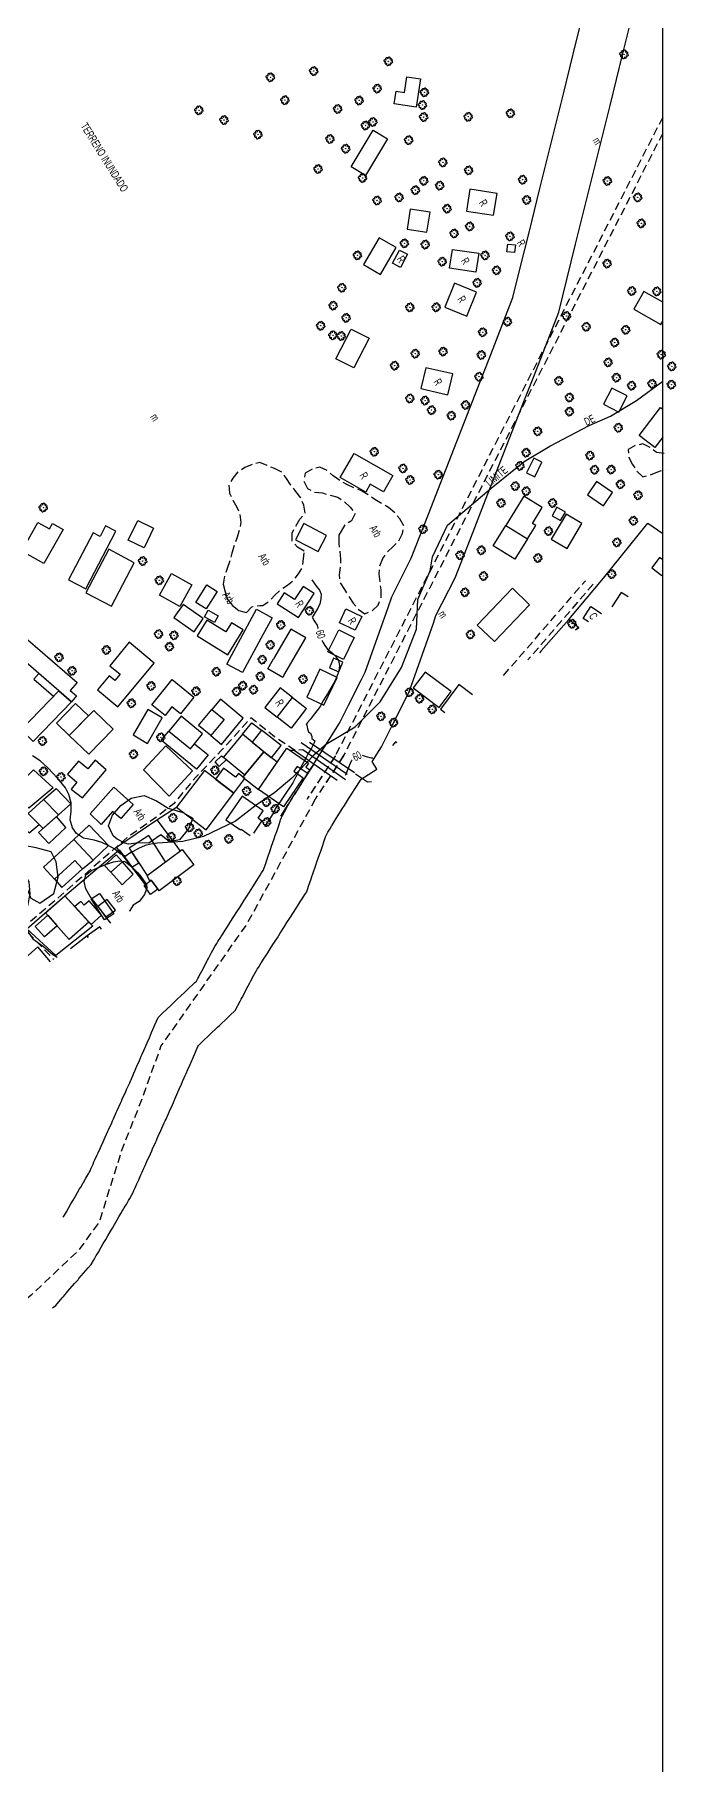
# Model space of a CAD drawing. Header units: millimetres. Extents: x 438774 to 440085, y 7202522 to 7203572.
# Drawn here: x 439924.6 to 440085.2, y 7202752.8 to 7203185.4 of the extents above; entities that cross this region are included whole.
import ezdxf

# ---------------------------------------------------------------- set-up
doc = ezdxf.new("R2010")
doc.units = ezdxf.units.MM
for name, pattern in [('00', [10, 0, -10]), ('04', [12, 5, -1, 1, -1, 1, -1, 1, -1]), ('06', [3, 2, -1]), ('12', [3, 2, -1]), ('15', [4, 3, -1])]:
    doc.linetypes.add(name, pattern=pattern)
for name, color, linetype in [('0211', 255, 'Continuous'), ('0221', 255, 'Continuous'), ('0407', 4, 'Continuous'), ('0421', 104, 'Continuous'), ('0505', 1, 'Continuous'), ('0506', 1, 'Continuous'), ('0611', 30, 'Continuous'), ('0629', 255, 'Continuous'), ('0707', 7, 'Continuous'), ('0801', 10, 'Continuous'), ('0803', 160, 'Continuous'), ('1002', 3, 'Continuous'), ('1005', 3, 'Continuous'), ('1006', 3, 'Continuous'), ('1007', 3, 'Continuous'), ('cauces', 160, 'Continuous'), ('curso de agua', 4, 'Continuous'), ('PUENTES', 1, 'Continuous')]:
    doc.layers.add(name, color=color, linetype=linetype)
doc.styles.add('02', font='swissc.ttf')
doc.styles.get("Standard").update_dxf_attribs({"font": 'Arial.ttf'})
doc.linetypes.add('14', pattern='A,10,0,["X",Standard,S=1,R=0,X=0,Y=-0.5],0.1', length=10.1)

# ---------------------------------------------------------------- blocks, each defined once
blk = doc.blocks.new('09')
for p, q in [((-0.04, 0.01), (0.04, 0.01)), ((-0.02, 0.03), (0.02, 0.03)), ((0, 0.05), (0, 0.05)), ((-0.04, -0.01), (0.04, -0.01)), ((-0.02, -0.03), (0.02, -0.03))]:
    blk.add_line(p, q)
for points in [[(-0.61, 0.39), (-0.76, 0.34), (-0.88, 0.27), (-0.97, 0.13), (-1, 0), (-0.96, -0.15), (-0.88, -0.26), (-0.83, -0.31), (-0.73, -0.36), (-0.58, -0.38)], [(-0.12, 0.67), (-0.2, 0.77), (-0.32, 0.84), (-0.46, 0.87), (-0.62, 0.83), (-0.74, 0.77), (-0.81, 0.63), (-0.83, 0.49), (-0.83, 0.42), (-0.79, 0.32), (-0.69, 0.22), (-0.62, 0.16)], [(-0.41, 0.6), (-0.39, 0.72), (-0.35, 0.82), (-0.3, 0.88), (-0.18, 0.96), (-0.03, 1), (0.1, 0.96), (0.24, 0.87), (0.31, 0.75), (0.36, 0.62), (0.37, 0.55)], [(0.11, 0.66), (0.19, 0.71), (0.31, 0.78), (0.42, 0.81), (0.49, 0.81), (0.63, 0.78), (0.76, 0.7), (0.82, 0.58), (0.84, 0.41), (0.81, 0.28), (0.75, 0.16), (0.69, 0.06)], [(0.67, -0.42), (0.8, -0.38), (0.91, -0.29), (0.99, -0.14), (1.01, -0.01), (0.95, 0.14), (0.86, 0.24), (0.8, 0.29), (0.7, 0.32), (0.56, 0.34)], [(-0.14, -0.69), (-0.19, -0.75), (-0.3, -0.83), (-0.4, -0.87), (-0.48, -0.87), (-0.61, -0.83), (-0.74, -0.75), (-0.8, -0.63), (-0.83, -0.47), (-0.79, -0.33), (-0.7, -0.18), (-0.64, -0.12)], [(-0.38, -0.63), (-0.34, -0.76), (-0.26, -0.88), (-0.13, -0.97), (0.01, -1.01), (0.15, -0.97), (0.27, -0.88), (0.32, -0.83), (0.36, -0.73), (0.38, -0.57)], [(0.15, -0.7), (0.32, -0.83), (0.46, -0.87), (0.62, -0.85), (0.74, -0.79), (0.83, -0.66), (0.86, -0.52), (0.86, -0.45), (0.83, -0.34), (0.74, -0.24), (0.67, -0.18)]]:
    blk.add_lwpolyline(points)
blk.add_lwpolyline([(0, -0.05), (-0.05, 0), (0, 0.05), (0.05, 0)], close=True)

msp = doc.modelspace()

# ---------------------------------------------------------------- linework, layer by layer
msp.add_lwpolyline([(440081.59, 7203556.96), (438782.49, 7203556.96), (438782.49, 7202523.15), (440081.59, 7202523.15)], close=True)
at = {"layer": '0211', "linetype": '06', "flags": 128}
for points in [[(440081.59, 7203164.73), (439999.71, 7203005.07), (439999.68, 7203005.03)], [(439999.68, 7203005.03), (439992.69, 7202994.36), (439992.6, 7202994.19)], [(439999.71, 7203005.07), (439992.69, 7202994.36)]]:
    msp.add_lwpolyline(points, dxfattribs=at)
at = {"layer": '0221', "linetype": '00', "flags": 128}
for points in [[(439999.68, 7203005.03), (439992.69, 7202994.36), (439992.6, 7202994.19)], [(439999.71, 7203005.07), (439992.69, 7202994.36)]]:
    msp.add_lwpolyline(points, dxfattribs=at)
at = {"layer": '0407', "linetype": '04', "flags": 128}
msp.add_lwpolyline([(439994.34, 7203003.08), (439986.08, 7202990.07)], dxfattribs=at)
at = {"layer": '0421'}
msp.add_lwpolyline([(439997.68, 7203008.21), (440004.7, 7203012.4), (440010.92, 7203018.62), (440016.25, 7203027.2), (440020, 7203036.75), (440020.4, 7203044.2), (440023.49, 7203051.38), (440024.05, 7203054.84), (440027.75, 7203062.82), (440038.72, 7203072.02), (440046.97, 7203078.73), (440053.35, 7203082.52), (440063.16, 7203087.67), (440068.49, 7203090.03), (440075.07, 7203093.94), (440081.59, 7203098.74)], dxfattribs=at)
at = {"layer": '0421', "linetype": 'Continuous', "flags": 128}
msp.add_lwpolyline([(439997.68, 7203008.21), (439994.4, 7203005.28), (439988.91, 7202999.59), (439984.65, 7202995.99), (439979.99, 7202992.81), (439974.8, 7202988.77), (439966.81, 7202984.98), (439961.61, 7202983.72), (439955.33, 7202983.32), (439953.63, 7202983.07), (439952.23, 7202982.69), (439950.56, 7202982), (439949.18, 7202981.26), (439948.32, 7202980.71), (439947.33, 7202980.09), (439945.96, 7202980.66), (439944.67, 7202981.84), (439943.11, 7202982.62), (439941.41, 7202983.51), (439939.48, 7202984.04), (439936.83, 7202984.59), (439935.08, 7202985.71), (439934.07, 7202987.16), (439933.48, 7202989.1), (439933.75, 7202991.27), (439933.75, 7202993.35), (439933.16, 7202995.49), (439932.27, 7202997.12), (439930.83, 7202998.96), (439929.33, 7203000.6), (439927.77, 7203002.2), (439925.94, 7203003.85), (439924.09, 7203005.16)], dxfattribs=at)
at = {"layer": '0505', "linetype": 'Continuous', "flags": 128}
for points, elevation in [([(439993.86, 7203049.15), (439995.08, 7203047.48), (439995.82, 7203046.54), (439996.22, 7203045.53), (439996.13, 7203044.35), (439995.86, 7203043.16), (439995.35, 7203042.02), (439994.72, 7203040.96), (439994.18, 7203040.15), (439993.99, 7203039.78), (439994.34, 7203039.07), (439994.63, 7203038.59), (439995.21, 7203037.8), (439995.41, 7203037.04)], 60), ([(439996.38, 7203034.03), (439996.6, 7203033.56), (439997.11, 7203032.7), (439997.81, 7203031.83), (439998.85, 7203030.93), (439999.76, 7203030), (440000.54, 7203028.98), (440000.83, 7203027.7), (440000.64, 7203026.29), (439999.96, 7203024.55), (439999.23, 7203023.04), (439998.13, 7203021.23), (439997.76, 7203020.62), (439996.83, 7203019.01), (439996, 7203017.45), (439993.7, 7203014.51)], 60), ([(439993.7, 7203014.51), (439993.46, 7203014.21), (439992.82, 7203013.44), (439992.53, 7203013.01), (439992.5, 7203012.93), (439992.63, 7203012.78), (439992.75, 7203012.4), (439992.82, 7203011.85), (439993.03, 7203011.17), (439993.09, 7203011.03), (439993.53, 7203010.8), (439993.85, 7203009.97), (439993.92, 7203009.49), (439994.28, 7203009.16), (439994.55, 7203008.98), (439994.63, 7203008.89), (439994.46, 7203008.4), (439993.79, 7203007.08), (439993.07, 7203005.87), (439992.42, 7203004.54), (439991.46, 7203002.89), (439989.87, 7202999.88), (439989.16, 7202998.39), (439986.73, 7202994.83), (439986.06, 7202993.81), (439985.37, 7202992.9), (439984.72, 7202991.92), (439984.34, 7202991.01), (439984.16, 7202990.67), (439983.52, 7202989.74), (439982.82, 7202988.59), (439982.02, 7202987.51)], 60), ([(440002.44, 7203000.67), (440003.11, 7203002.27), (440003.51, 7203003.28), (440003.91, 7203004.07)], 60), ([(440006.44, 7203005.3), (440007.42, 7203004.97), (440008.75, 7203004.61), (440009.1, 7203004.6)], 60), ([(440002.28, 7203000.3), (440002.44, 7203000.67)], 60), ([(439908.26, 7202994.84), (439909.65, 7202992.6), (439911.25, 7202990.07), (439912.83, 7202987.51), (439913.18, 7202984.53), (439914.73, 7202981.97), (439917.17, 7202980.22), (439919.57, 7202978.43), (439921.55, 7202976.17), (439923.12, 7202973.62), (439923.4, 7202970.63), (439922.83, 7202967.68), (439921.93, 7202964.83), (439922.41, 7202961.86), (439924.14, 7202959.41), (439926.79, 7202957.49), (439929.12, 7202955.45), (439930.23, 7202954.81)], 65)]:
    msp.add_lwpolyline(points, dxfattribs=dict(at, elevation=elevation))
at = {"layer": '0505', "linetype": '00', "elevation": 60, "flags": 128}
for points in [[(439995.41, 7203037.04), (439995.57, 7203036.4), (439995.73, 7203035.37), (439996.38, 7203034.03)], [(440003.91, 7203004.07), (440004.76, 7203004.92), (440005.35, 7203005.19), (440006.44, 7203005.3)]]:
    msp.add_lwpolyline(points, dxfattribs=at)
at = {"layer": '0611', "linetype": '12', "flags": 128}
for points in [[(440041.81, 7203025.25), (440062.26, 7203048.88)], [(440064.2, 7203048.05), (440047.89, 7203029.1)], [(439989.69, 7203006.49), (439989.69, 7203006.48), (439984.51, 7203009.89), (439978.66, 7203014.62), (439978.36, 7203014.35), (439976.5, 7203012.17), (439971.25, 7203006.47), (439964.91, 7202999.83), (439959.43, 7202993.26), (439954.87, 7202989.74), (439947.78, 7202984.73), (439925.71, 7202965.54), (439921.77, 7202962.23), (439929.36, 7202954.29)]]:
    msp.add_lwpolyline(points, dxfattribs=at)
at = {"layer": '0629', "linetype": 'Continuous', "flags": 128}
for points in [[(440000.19, 7202998.98), (439989.48, 7203006.48), (439988.52, 7203006.46)], [(440002.39, 7203000.75), (439991.18, 7203008.37)], [(440002.39, 7203000.75), (440002.68, 7203000.55)]]:
    msp.add_lwpolyline(points, dxfattribs=at)
at = {"layer": '0707', "linetype": '14', "flags": 128}
for points in [[(440058.11, 7203039.23), (440066.81, 7203049.55), (440077.85, 7203063.32), (440081.59, 7203060.68)], [(440060.63, 7203037.13), (440058.11, 7203039.23), (440051.19, 7203031.4), (440050.75, 7203030.89)]]:
    msp.add_lwpolyline(points, dxfattribs=at)
at = {"layer": '0707', "linetype": 'Continuous', "flags": 128}
for points in [[(439952.28, 7202972.95), (439945.08, 7202982.28), (439955.12, 7202989.15), (439959.95, 7202982.69), (439960.88, 7202981.37)], [(439955.12, 7202989.15), (439960.06, 7202992.27)], [(439939.13, 7202962.53), (439929.93, 7202955.22), (439922.64, 7202961.86), (439932.18, 7202970.18), (439944.55, 7202980.65), (439945.74, 7202981.67), (439952.68, 7202972.26)], [(439939.13, 7202962.53), (439932.18, 7202970.18)]]:
    msp.add_lwpolyline(points, dxfattribs=at)
at = {"layer": '0801', "linetype": 'Continuous', "flags": 128}
for points in [[(440021.04, 7203174.32), (440019.93, 7203167.22), (440014.47, 7203168.06), (440014.97, 7203171.25), (440017.02, 7203170.93), (440017.63, 7203174.86), (440021.04, 7203174.32)], [(440012.82, 7203159.36), (440007.31, 7203150.18), (440003.71, 7203152.34), (440009.21, 7203161.53), (440012.82, 7203159.36)], [(440032.54, 7203141.29), (440039.31, 7203140.21), (440040.17, 7203145.68), (440033.41, 7203146.75), (440032.54, 7203141.29)], [(440018.49, 7203141.78), (440017.7, 7203136.77), (440022.63, 7203135.99), (440023.42, 7203141), (440018.49, 7203141.78)], [(440010.67, 7203134.59), (440006.81, 7203127.92), (440011.07, 7203125.46), (440014.94, 7203132.13), (440010.67, 7203134.59)], [(440044.52, 7203130.89), (440042.64, 7203131.12), (440042.88, 7203133.04), (440044.76, 7203132.8), (440044.52, 7203130.89)], [(440017.78, 7203130.48), (440016.02, 7203127.16), (440014.01, 7203128.23), (440015.77, 7203131.54), (440017.78, 7203130.48)], [(440034.9, 7203126.04), (440028.32, 7203126.99), (440029.01, 7203131.71), (440035.59, 7203130.76), (440034.9, 7203126.04)], [(440032.66, 7203115.02), (440035.07, 7203121.01), (440029.51, 7203123.25), (440027.1, 7203117.26), (440032.66, 7203115.02)], [(440008.21, 7203109.48), (440004.41, 7203102.06), (439999.89, 7203104.37), (440003.69, 7203111.8), (440008.21, 7203109.48)], [(440021.16, 7203096.92), (440027.91, 7203095.36), (440029.11, 7203100.6), (440022.37, 7203102.14), (440021.16, 7203096.92)], [(440068.89, 7203097.04), (440066.81, 7203092.98), (440070.58, 7203091.06), (440072.66, 7203095.12), (440068.89, 7203097.04)], [(440004.43, 7203080.73), (440014.15, 7203075.19), (440011.82, 7203071.11), (440008.48, 7203073.01), (440007.36, 7203071.05), (440000.99, 7203074.69), (440004.43, 7203080.73)], [(440049.58, 7203074.88), (440051.39, 7203078.55), (440049.35, 7203079.55), (440047.54, 7203075.88), (440049.58, 7203074.88)], [(440062.78, 7203070.37), (440066.78, 7203067.61), (440069.06, 7203070.92), (440065.07, 7203073.68), (440062.78, 7203070.37)], [(440056.06, 7203063.92), (440057.26, 7203066.04), (440055.1, 7203067.25), (440053.91, 7203065.14), (440056.06, 7203063.92)], [(439931.69, 7203061.73), (439926.92, 7203053.17), (439921.36, 7203056.27), (439925.37, 7203063.47), (439928.3, 7203061.84), (439929.05, 7203063.2), (439931.69, 7203061.73)], [(439937.36, 7203046.83), (439944.91, 7203061.25), (439942.33, 7203062.6), (439940.95, 7203059.97), (439939.24, 7203060.86), (439933.05, 7203049.08), (439937.36, 7203046.83)], [(439948.01, 7203059), (439950.37, 7203063.92), (439954.31, 7203062.03), (439951.94, 7203057.1), (439948.01, 7203059)], [(439989.76, 7203059.12), (439995.47, 7203056.16), (439997.58, 7203060.23), (439991.86, 7203063.18), (439989.76, 7203059.12)], [(440039.21, 7203057.64), (440042.33, 7203062.69), (440047.76, 7203059.34), (440044.64, 7203054.29), (440039.21, 7203057.64)], [(440057.44, 7203065.53), (440053.74, 7203059.24), (440057.67, 7203056.93), (440061.36, 7203063.22), (440057.44, 7203065.53)], [(439943.13, 7203056.74), (439937.42, 7203045.88), (439943.79, 7203042.54), (439949.49, 7203053.39), (439943.13, 7203056.74)], [(439985.24, 7203043.16), (439990.55, 7203039.7), (439994.46, 7203045.68), (439991.69, 7203047.49), (439989.53, 7203044.19), (439987, 7203045.85), (439985.24, 7203043.16)], [(440035.19, 7203037.82), (440044, 7203047.02), (440048.32, 7203042.89), (440039.5, 7203033.69), (440035.19, 7203037.82)], [(440000.78, 7203038.39), (440002.39, 7203041.83), (440006.37, 7203039.96), (440004.75, 7203036.52), (440000.78, 7203038.39)], [(439965.21, 7203035.09), (439972.91, 7203030.38), (439976.72, 7203036.6), (439973.82, 7203038.38), (439972.42, 7203036.11), (439967.63, 7203039.04), (439965.21, 7203035.09)], [(439997.91, 7203031.14), (440000.64, 7203036.64), (440004.5, 7203034.73), (440001.77, 7203029.22), (439997.91, 7203031.14)], [(439933.78, 7203018.66), (439919.87, 7203030.68), (439922.86, 7203034.14), (439935.24, 7203023.45), (439933.5, 7203021.45), (439935.04, 7203020.12), (439933.78, 7203018.66)], [(439945.39, 7203017.41), (439954.47, 7203028.33), (439948.26, 7203033.51), (439943.39, 7203027.65), (439945.97, 7203025.51), (439944.66, 7203023.92), (439943.21, 7203025.13), (439940.31, 7203021.64), (439945.39, 7203017.41)], [(440000.61, 7203026.11), (440001.64, 7203028.55), (439999.29, 7203029.55), (439998.26, 7203027.1), (440000.61, 7203026.11)], [(439930.61, 7203021.4), (439925.61, 7203025.71), (439924.36, 7203024.26), (439929.28, 7203020.03), (439930.61, 7203021.4)], [(439953.86, 7203017.91), (439958.97, 7203024.21), (439964.42, 7203019.79), (439961.04, 7203015.62), (439958.92, 7203017.34), (439957.19, 7203015.21), (439953.86, 7203017.91)], [(439996.91, 7203017.76), (440000.21, 7203024.75), (439995.91, 7203026.78), (439992.62, 7203019.79), (439996.91, 7203017.76)], [(440028.68, 7203021.18), (440022.19, 7203026.07), (440019.22, 7203022.14), (440025.71, 7203017.24), (440028.68, 7203021.18)], [(439933.78, 7203018.66), (439924.2, 7203008.72), (439921.2, 7203011.63), (439930.61, 7203021.4), (439933.78, 7203018.66)], [(439985.23, 7203014.78), (439989.08, 7203019.69), (439985.98, 7203022.13), (439982.12, 7203017.22), (439985.23, 7203014.78)], [(439933.25, 7203010.25), (439938.03, 7203015.15), (439934.84, 7203018.22), (439930.09, 7203013.3), (439933.25, 7203010.25)], [(439933.25, 7203010.25), (439939.35, 7203016.5), (439944.22, 7203011.76), (439938.11, 7203005.51), (439933.25, 7203010.25)], [(439952.83, 7203008.25), (439956.49, 7203014.61), (439952.85, 7203016.71), (439949.2, 7203010.36), (439952.83, 7203008.25)], [(439963.52, 7203006.91), (439966.59, 7203010.66), (439961.19, 7203015.08), (439958.12, 7203011.32), (439963.52, 7203006.91)], [(439965.59, 7203012.73), (439968.91, 7203016.74), (439971.97, 7203014.21), (439968.64, 7203010.19), (439965.59, 7203012.73)], [(439968.91, 7203016.74), (439971.97, 7203014.21), (439968.64, 7203010.19), (439971.3, 7203007.99), (439976.74, 7203014.55), (439971.02, 7203019.29), (439968.91, 7203016.74)], [(439958.12, 7203011.32), (439963.52, 7203006.91), (439964.56, 7203008.17), (439967.98, 7203005.38), (439965.05, 7203001.81), (439956.23, 7203009.01), (439958.12, 7203011.32)], [(439951.78, 7203001.6), (439957.4, 7203007.63), (439964.09, 7203001.37), (439958.2, 7202995.06), (439951.78, 7203001.6)], [(439977.13, 7203000.38), (439981.92, 7203006.16), (439976.56, 7203010.53), (439971.76, 7203004.78), (439977.13, 7203000.38)], [(439980.55, 7202996.72), (439987.63, 7203007.06), (439993.06, 7203003.34), (439992.35, 7203002.32), (439993.34, 7203001.65), (439992.73, 7203000.76), (439990.19, 7203002.5), (439989.34, 7203001.28), (439991.75, 7202999.62), (439986.83, 7202992.42), (439980.55, 7202996.72)], [(439936.54, 7202994.61), (439942.5, 7203001.67), (439939.7, 7203004.04), (439937.85, 7203001.85), (439935.55, 7203003.8), (439932.79, 7203000.54), (439935.15, 7202998.54), (439933.73, 7202996.84), (439936.54, 7202994.61)], [(439981.92, 7203006.16), (439976.66, 7202999.82), (439980.55, 7202996.72), (439985.24, 7203003.58), (439981.92, 7203006.16)], [(439929.21, 7202997.11), (439923.18, 7202992.09), (439919, 7202996.2), (439924.3, 7203001.64), (439929.21, 7202997.11)], [(439967.47, 7202986.66), (439974.42, 7202995.84), (439967.03, 7203001.44), (439960.06, 7202992.27), (439967.47, 7202986.66)], [(439926.78, 7202994.19), (439923.01, 7202990.68), (439926.72, 7202986.98), (439930.54, 7202990.39), (439926.78, 7202994.19)], [(439930.54, 7202990.39), (439926.78, 7202994.19), (439929.96, 7202996.93), (439933.65, 7202993.14), (439930.54, 7202990.39)], [(439938.49, 7202990.6), (439944.38, 7202997.27), (439949.24, 7202992.97), (439946.12, 7202989.44), (439944.09, 7202991.24), (439941.22, 7202987.99), (439938.49, 7202990.6)], [(439925.71, 7202987.99), (439922.71, 7202990.99), (439920.42, 7202989.07), (439923.25, 7202985.91), (439925.71, 7202987.99)], [(439930.03, 7202989.94), (439925.58, 7202985.97), (439928.15, 7202983.21), (439932.38, 7202987.26), (439930.03, 7202989.94)], [(439934.4, 7202984.2), (439939.24, 7202979.1), (439943.08, 7202982.74), (439938.24, 7202987.84), (439934.4, 7202984.2)], [(439948.25, 7202982.04), (439952.74, 7202975.19), (439957.31, 7202978.62), (439953.16, 7202985.26), (439948.25, 7202982.04)], [(439929.53, 7202974.35), (439934.66, 7202979), (439936.57, 7202976.9), (439939.24, 7202979.1), (439934.4, 7202984.2), (439926.81, 7202977.34), (439929.53, 7202974.35)], [(439952.74, 7202975.19), (439961.48, 7202981.76), (439964.4, 7202977.9), (439955.74, 7202971.37), (439953.72, 7202974.06), (439953.42, 7202973.84), (439952.74, 7202975.19)], [(439934.66, 7202979), (439929.53, 7202974.35), (439931.42, 7202972.25), (439936.57, 7202976.9), (439934.66, 7202979)], [(439944.97, 7202980.36), (439942.08, 7202977.75), (439943.63, 7202976.03), (439946.52, 7202978.64), (439944.97, 7202980.36)], [(439946.52, 7202978.64), (439943.63, 7202976.03), (439946.45, 7202972.9), (439949.25, 7202975.55), (439946.52, 7202978.64)], [(439933.2, 7202959.23), (439927.3, 7202965.92), (439932.18, 7202970.18), (439938.15, 7202963.6), (439933.2, 7202959.23)], [(439940.35, 7202967.51), (439942.42, 7202964.87), (439944.8, 7202966.57), (439942.69, 7202969.24), (439940.35, 7202967.51)]]:
    msp.add_lwpolyline(points, close=True, dxfattribs=at)
for points in [[(440081.59, 7203054.11), (440080.79, 7203054.71), (440078.85, 7203052.11), (440081.38, 7203050.23)], [(440072.92, 7203044.89), (440071.22, 7203045.98), (440068.87, 7203042.33)], [(439978.4, 7203038.74), (439980.04, 7203041.76), (439983.93, 7203039.65), (439981.11, 7203034.44)], [(440063.01, 7203038.63), (440061.68, 7203039.49), (440063.6, 7203042.47), (440066.32, 7203040.73)], [(439972.62, 7203028.05), (439978.4, 7203038.74)], [(439986.92, 7203025.25), (439992.37, 7203034.66), (439988.64, 7203036.82), (439984.32, 7203029.37)], [(440060.63, 7203037.13), (440059.75, 7203036.58)], [(439981.11, 7203034.44), (439976.52, 7203025.94), (439972.62, 7203028.05)], [(439986.92, 7203025.25), (439986.61, 7203024.7), (439982.87, 7203026.87), (439984.32, 7203029.37)], [(439985.23, 7203014.78), (439989.08, 7203019.69), (439991.74, 7203017.62)], [(440034.04, 7203020.34), (440030.64, 7203022.93), (440026.01, 7203016.83), (440027.13, 7203015.98)], [(439992.33, 7203016.68), (439988.7, 7203012.06), (439985.23, 7203014.78)], [(439991.75, 7203017.61), (439992.56, 7203016.97), (439992.33, 7203016.68)], [(440015.14, 7203008.41), (440014.82, 7203008.67), (440014.07, 7203007.74)], [(439979.35, 7202985.82), (439981.42, 7202988.84), (439980.43, 7202989.52), (439981.73, 7202991.42), (439976.48, 7202995.02), (439972.42, 7202989.1), (439976.06, 7202986.6), (439976.18, 7202986.78), (439978.43, 7202985.24)], [(439937.97, 7202959.7), (439937.69, 7202960.14), (439933.55, 7202956.9)], [(439937.97, 7202959.7), (439937.69, 7202960.14)], [(439928.54, 7202953.65), (439925.42, 7202957.43), (439919.79, 7202952.38), (439921.93, 7202949.57)]]:
    msp.add_lwpolyline(points, dxfattribs=at)
at = {"layer": '0801'}
msp.add_lwpolyline([(440060.63, 7203037.13), (440060.47, 7203037.29), (440059.75, 7203036.58)], dxfattribs=at)
at = {"layer": '0803', "linetype": 'Continuous', "flags": 128}
for points in [[(440081.59, 7203118.5), (440076.87, 7203121.15), (440074.39, 7203116.73), (440081.13, 7203112.95), (440081.59, 7203113.78)], [(440081.59, 7203084.8), (440079.62, 7203082.19), (440075.69, 7203085.16), (440081, 7203092.2), (440081.59, 7203091.75)], [(439941.3, 7202961.81), (439940.93, 7202962.39), (439937.69, 7202960.14), (439937.97, 7202959.7)]]:
    msp.add_lwpolyline(points, dxfattribs=at)
for points in [[(440042.33, 7203062.69), (440047.76, 7203059.34), (440049.85, 7203062.72), (440049.04, 7203063.22), (440051.48, 7203067.16), (440046.85, 7203070.01), (440042.33, 7203062.69)], [(439955.81, 7203045.29), (439958.8, 7203050.68), (439963.85, 7203047.89), (439960.86, 7203042.49), (439955.81, 7203045.29)], [(439964.91, 7203043.49), (439967.65, 7203047.83), (439970.2, 7203046.23), (439967.45, 7203041.88), (439964.91, 7203043.49)], [(439959.42, 7203039.69), (439964.45, 7203036.15), (439966.75, 7203039.42), (439961.72, 7203042.96), (439959.42, 7203039.69)], [(439967.95, 7203041.53), (439970.47, 7203040.1), (439969.53, 7203038.45), (439967.01, 7203039.89), (439967.95, 7203041.53)], [(439978.93, 7203008.56), (439976.56, 7203010.53), (439978.92, 7203013.35), (439981.34, 7203011.58), (439978.93, 7203008.56)], [(439978.93, 7203008.56), (439983.79, 7203004.66), (439986.21, 7203007.68), (439981.34, 7203011.58), (439978.93, 7203008.56)], [(439972.52, 7203004.22), (439970.74, 7203002.5), (439969.7, 7203003.62), (439971.3, 7203005.12), (439972.52, 7203004.22)], [(439969.81, 7202999.33), (439974.42, 7202995.84), (439977.14, 7202999.43), (439975.51, 7203000.73), (439974.77, 7202999.77), (439971.83, 7203002.01), (439969.81, 7202999.33)], [(439946.98, 7202979.82), (439948.91, 7202977.32), (439950.63, 7202978.41), (439948.85, 7202981.11), (439946.98, 7202979.82)], [(439953.72, 7202974.06), (439955.41, 7202971.81), (439953.59, 7202970.44), (439951.93, 7202972.7), (439953.72, 7202974.06)], [(439934.66, 7202967.46), (439938.69, 7202963.01), (439941.34, 7202965.34), (439938.24, 7202968.9), (439936.96, 7202967.78), (439936.13, 7202968.75), (439934.66, 7202967.46)], [(439942.08, 7202964.18), (439938.73, 7202969.41), (439940.79, 7202970.73), (439944.38, 7202965.65), (439942.08, 7202964.18)], [(439927.87, 7202965.28), (439930.2, 7202962.63), (439927.08, 7202959.87), (439924.74, 7202962.52), (439927.87, 7202965.28)]]:
    msp.add_lwpolyline(points, close=True, dxfattribs=at)
at = {"layer": '1005', "linetype": '15', "flags": 128}
for points in [[(440081.98, 7203080.66), (440080, 7203080.96), (440078.45, 7203082.22), (440076.65, 7203083.1), (440074.69, 7203082.68), (440072.93, 7203081.72), (440073.15, 7203079.73), (440074.06, 7203077.95), (440075.13, 7203076.27), (440076.59, 7203074.89), (440078.54, 7203075.32), (440080.37, 7203076.11), (440082.26, 7203076.75)], [(439991.99, 7203056.26), (439990.27, 7203057.28), (439988.95, 7203058.79), (439988.93, 7203060.79), (439989.9, 7203062.54), (439990.91, 7203064.25), (439992.19, 7203065.8), (439991.9, 7203067.78), (439991.09, 7203069.61), (439989.89, 7203071.21), (439988.66, 7203072.79), (439987.56, 7203074.46), (439986.36, 7203076.05), (439984.57, 7203076.94), (439982.71, 7203077.69), (439980.86, 7203078.47), (439978.93, 7203077.96), (439977.1, 7203077.15), (439975.41, 7203076.08), (439974.15, 7203074.53), (439973.14, 7203072.8), (439973.33, 7203070.81), (439974.16, 7203068.99), (439975.15, 7203067.25), (439975.92, 7203065.41), (439976.13, 7203063.42), (439975.73, 7203061.47), (439975.13, 7203059.55), (439974.48, 7203057.66), (439973.92, 7203055.75), (439973.35, 7203053.83), (439972.72, 7203051.93), (439972.07, 7203050.04), (439971.91, 7203049.02)], [(439976.92, 7203041.09), (439977.57, 7203040.92), (439978.89, 7203042.41), (439980.88, 7203042.67), (439981.62, 7203042.73), (439983.27, 7203043.85), (439984.67, 7203045.28), (439986.1, 7203046.68), (439987.77, 7203047.79), (439989.34, 7203049.02), (439990.54, 7203050.62), (439991.57, 7203052.33), (439991.99, 7203056.26)]]:
    msp.add_lwpolyline(points, dxfattribs=at)
msp.add_lwpolyline([(440000.62, 7203060.29), (440000.65, 7203058.3), (440000.84, 7203056.31), (440001.08, 7203054.32), (440000.93, 7203052.33), (440000.71, 7203050.34), (440000.94, 7203048.35), (440002.04, 7203046.68), (440003.11, 7203044.99), (440004.19, 7203043.31), (440005.49, 7203041.78), (440007.14, 7203040.65), (440008.99, 7203041.4), (440010.44, 7203042.78), (440011.18, 7203044.64), (440011.2, 7203046.65), (440010.93, 7203048.62), (440010.69, 7203050.61), (440010.88, 7203052.6), (440011.59, 7203054.46), (440012.76, 7203056.09), (440014.23, 7203057.45), (440015.62, 7203058.89), (440016.54, 7203060.66), (440016.89, 7203062.63), (440015.89, 7203064.37), (440014.59, 7203065.89), (440013.07, 7203067.18), (440011.33, 7203068.17), (440009.61, 7203069.18), (440007.97, 7203070.34), (440006.27, 7203071.37), (440004.42, 7203072.14), (440002.6, 7203072.98), (440000.87, 7203073.97), (439999.23, 7203075.12), (439997.7, 7203076.41), (439995.89, 7203077.24), (439993.95, 7203076.74), (439992.21, 7203075.76), (439991.9, 7203073.79), (439992.76, 7203071.98), (439994.53, 7203071.05), (439996.52, 7203070.82), (439998.45, 7203070.29), (440000.39, 7203069.81), (440002, 7203068.62), (440003.5, 7203067.29), (440004.68, 7203065.68), (440003.82, 7203063.87), (440002.09, 7203062.86), (440000.62, 7203060.29)], close=True, dxfattribs=at)
at = {"layer": '1005'}
for points in [[(439971.91, 7203049.02), (439971.75, 7203048.06), (439972.2, 7203046.11), (439972.78, 7203044.19), (439974.08, 7203042.68), (439975.64, 7203041.43), (439976.92, 7203041.09)], [(439943.68, 7202963.3), (439942.34, 7202964.96), (439941.02, 7202966.69), (439939.69, 7202968.36), (439938.45, 7202970.02), (439937.43, 7202971.87), (439936.94, 7202973.75), (439937.4, 7202975.38), (439938.82, 7202976.46), (439940.75, 7202977.3), (439942.57, 7202978.07), (439944.29, 7202978.63), (439945.89, 7202978.86), (439947.12, 7202978.72), (439947.63, 7202978.41), (439948.58, 7202977.62), (439949.59, 7202976.72), (439950.29, 7202975.95), (439950.85, 7202975.32), (439952.57, 7202973), (439952.61, 7202972.03), (439952.04, 7202970.51), (439950.72, 7202968.76), (439949.22, 7202967.79), (439948.35, 7202966.51), (439948.33, 7202966.24)]]:
    msp.add_lwpolyline(points, dxfattribs=at)
for points in [[(439945.21, 7202984.28), (439944.19, 7202985.11), (439943.03, 7202987.62), (439944.03, 7202990.28), (439946.17, 7202992.69), (439948.74, 7202994.59), (439951.93, 7202995.18), (439955.04, 7202993.9), (439957.97, 7202992.08), (439961.61, 7202991), (439964.12, 7202989.53), (439963.07, 7202986.89), (439960.84, 7202984.18), (439958.31, 7202983.67), (439956.15, 7202985.43), (439953.16, 7202983.31), (439950.62, 7202983.39), (439948.06, 7202983.06), (439947.15, 7202983.27)], [(439915.03, 7202981.79), (439917.82, 7202978.56), (439920.36, 7202975.62), (439922.66, 7202972.05), (439923.68, 7202969.6), (439925.93, 7202968.29), (439929.41, 7202970.72), (439930.45, 7202974.81), (439929.95, 7202978.67), (439928.69, 7202981.15), (439924.97, 7202982.1), (439920.91, 7202982.85), (439918.29, 7202983), (439917.57, 7202982.83), (439916.38, 7202982.21)]]:
    msp.add_lwpolyline(points, close=True, dxfattribs=at)
at = {"layer": 'cauces', "elevation": 60}
for points in [[(439994.55, 7203003.39), (440000.8, 7203013.31), (440003.07, 7203017.79), (440006.32, 7203024.22), (440007.24, 7203026.05), (440012.92, 7203042.24), (440013.85, 7203044.91), (440018.74, 7203054.53), (440023.02, 7203065.5), (440026.12, 7203073.44), (440036.04, 7203098.89), (440038.17, 7203104.34), (440044.16, 7203119.68), (440045.98, 7203127.06), (440048.18, 7203135.89), (440050.9, 7203146.92), (440056.76, 7203170.56), (440059.99, 7203183.55), (440064.2, 7203200.58), (440067.46, 7203213.74), (440081.59, 7203317.14)], [(439929.07, 7202867.21), (439929.07, 7202867.21), (439929.88, 7202867.8), (439930.67, 7202868.7), (439931.51, 7202869.69), (439931.81, 7202870.04), (439932.24, 7202870.53), (439932.91, 7202871.31), (439934.56, 7202873.23), (439935.1, 7202873.85), (439935.47, 7202874.2), (439935.64, 7202874.48), (439937.99, 7202877.2), (439938.71, 7202878.04), (439939.29, 7202879.01), (439939.61, 7202879.56), (439939.81, 7202879.91), (439939.99, 7202880.22), (439940.2, 7202880.57), (439940.53, 7202881.13), (439941.23, 7202882.33), (439941.75, 7202883.23), (439942.38, 7202884.29), (439942.89, 7202885.16), (439943.49, 7202886.2), (439944.03, 7202887.11), (439944.56, 7202888.03), (439945.25, 7202889.2), (439945.68, 7202889.93), (439946.18, 7202890.79), (439946.51, 7202891.34), (439946.81, 7202891.86), (439946.99, 7202892.17), (439947.22, 7202892.56), (439947.45, 7202892.95), (439947.77, 7202893.5), (439948.05, 7202893.98), (439948.37, 7202894.54), (439948.92, 7202895.46), (439949.1, 7202895.85), (439949.41, 7202896.54), (439949.71, 7202897.21), (439950.14, 7202898.18), (439950.36, 7202898.66), (439950.61, 7202899.21), (439951.15, 7202900.4), (439951.44, 7202901.06), (439951.89, 7202902.07), (439952.14, 7202902.62), (439952.65, 7202903.75), (439952.91, 7202904.32), (439953.18, 7202904.92), (439953.86, 7202906.42), (439954.09, 7202906.94), (439954.8, 7202908.52), (439955.02, 7202909.02), (439955.22, 7202909.47), (439955.75, 7202910.63), (439955.94, 7202911.06), (439956.15, 7202911.53), (439956.99, 7202913.4), (439957.22, 7202913.9), (439957.43, 7202914.36), (439958.3, 7202916.31), (439958.5, 7202916.73), (439958.77, 7202917.33), (439959.3, 7202918.51), (439959.58, 7202919.13), (439959.67, 7202919.34), (439960.41, 7202921.04), (439960.73, 7202921.79), (439961.31, 7202923.11), (439961.58, 7202923.73), (439961.98, 7202924.63), (439962.25, 7202925.27), (439962.45, 7202925.72), (439962.91, 7202926.78), (439963.45, 7202928.02), (439963.68, 7202928.56), (439964.28, 7202929.92), (439964.52, 7202930.48), (439964.8, 7202931.09), (439965.41, 7202932.51), (439965.52, 7202932.76), (439965.99, 7202933.2), (439966.78, 7202933.96), (439968.08, 7202935.19), (439968.48, 7202935.57), (439970.29, 7202937.29), (439970.78, 7202937.75), (439972.91, 7202939.77), (439973.39, 7202940.23), (439974.71, 7202941.46), (439975.97, 7202943.84), (439976.24, 7202944.34), (439976.43, 7202944.72), (439977.38, 7202946.49), (439977.59, 7202946.9), (439978.38, 7202948.39), (439978.64, 7202948.87), (439979.41, 7202950.31), (439979.73, 7202950.92), (439980.02, 7202951.46), (439980.23, 7202951.78), (439980.54, 7202952.26), (439981.24, 7202953.37), (439981.34, 7202953.52), (439981.83, 7202954.31), (439982.35, 7202955.11), (439982.84, 7202955.89), (439983.5, 7202956.94), (439984.15, 7202957.95), (439984.53, 7202958.54), (439985.26, 7202959.69), (439985.96, 7202960.78), (439987.03, 7202962.47), (439987.67, 7202963.47), (439988.39, 7202964.6), (439989.26, 7202965.97), (439990.27, 7202967.56), (439991.08, 7202968.83), (439991.46, 7202969.42), (439992.15, 7202970.51), (439992.62, 7202971.18), (439993.07, 7202972.55), (439993.7, 7202974.36), (439993.91, 7202974.99), (439994.12, 7202975.61), (439994.89, 7202977.82), (439995.16, 7202978.62), (439995.81, 7202980.49), (439996.09, 7202981.32), (439996.43, 7202982.31), (439997.05, 7202984.11), (439997.32, 7202984.92), (439997.36, 7202985.02), (439997.92, 7202986.02), (439998.36, 7202986.81), (439998.87, 7202987.71), (439998.92, 7202987.81), (439999.56, 7202988.82), (439999.98, 7202989.49), (440000.41, 7202990.17), (440001.49, 7202991.9), (440002.02, 7202992.72), (440003.08, 7202994.41), (440003.69, 7202995.38), (440004.51, 7202996.68), (440005.01, 7202997.48), (440006.17, 7202999.32), (440010.11, 7203001.78), (440008.92, 7203003.68), (440009.18, 7203004.09), (440010.1, 7203005.55), (440011.26, 7203007.4), (440013.78, 7203012.37), (440017.03, 7203018.82), (440018.3, 7203021.34), (440024.25, 7203038.28), (440024.91, 7203040.19), (440029.7, 7203049.62), (440034.2, 7203061.14), (440037.3, 7203069.09), (440047.22, 7203094.53), (440049.35, 7203099.97), (440055.62, 7203116.04), (440057.62, 7203124.17), (440059.82, 7203133.01), (440062.55, 7203144.04), (440068.41, 7203167.67), (440071.63, 7203180.67), (440075.85, 7203197.7)], [(439931.7, 7202889.8), (439932.04, 7202890.37), (439932.52, 7202891.2), (439933.13, 7202892.25), (439933.66, 7202893.15), (439934.21, 7202894.09), (439934.9, 7202895.27), (439935.32, 7202895.99), (439935.84, 7202896.88), (439936.13, 7202897.37), (439936.44, 7202897.91), (439936.68, 7202898.32), (439936.85, 7202898.61), (439937.07, 7202898.98), (439937.41, 7202899.56), (439937.67, 7202900.01), (439938.04, 7202900.63), (439938.26, 7202901.01), (439938.44, 7202901.42), (439938.75, 7202902.11), (439939.21, 7202903.12), (439939.43, 7202903.63), (439939.68, 7202904.17), (439940.18, 7202905.28), (439940.48, 7202905.94), (439940.97, 7202907.04), (439941.22, 7202907.58), (439941.72, 7202908.69), (439941.97, 7202909.23), (439942.24, 7202909.84), (439942.9, 7202911.3), (439943.12, 7202911.82), (439943.85, 7202913.42), (439944.07, 7202913.93), (439944.29, 7202914.41), (439944.8, 7202915.54), (439945, 7202916), (439945.23, 7202916.49), (439946.05, 7202918.33), (439946.3, 7202918.87), (439946.5, 7202919.31), (439947.37, 7202921.26), (439947.59, 7202921.72), (439947.84, 7202922.27), (439948.36, 7202923.45), (439948.58, 7202923.92), (439948.62, 7202924.03), (439949.4, 7202925.83), (439949.73, 7202926.57), (439950.33, 7202927.97), (439950.62, 7202928.6), (439950.96, 7202929.38), (439951.26, 7202930.09), (439951.47, 7202930.56), (439951.89, 7202931.53), (439952.45, 7202932.82), (439952.7, 7202933.38), (439953.27, 7202934.68), (439953.53, 7202935.31), (439953.82, 7202935.95), (439954.42, 7202937.32), (439954.66, 7202937.87), (439955.46, 7202939.72), (439956.57, 7202940.8), (439957.72, 7202941.9), (439958.52, 7202942.66), (439959.83, 7202943.9), (439960.24, 7202944.29), (439962.05, 7202946.02), (439962.55, 7202946.48), (439964.63, 7202948.46), (439965.04, 7202948.85), (439965.39, 7202949.51), (439965.62, 7202949.93), (439965.8, 7202950.28), (439966.77, 7202952.09), (439966.97, 7202952.48), (439967.79, 7202954.03), (439968.05, 7202954.51), (439968.82, 7202955.96), (439969.16, 7202956.6), (439969.66, 7202957.51), (439970.11, 7202958.24), (439970.42, 7202958.71), (439971.12, 7202959.82), (439971.22, 7202959.98), (439971.71, 7202960.76), (439972.23, 7202961.57), (439972.7, 7202962.31), (439973.38, 7202963.38), (439974.05, 7202964.44), (439974.42, 7202965), (439975.14, 7202966.14), (439975.86, 7202967.26), (439976.9, 7202968.9), (439977.53, 7202969.89), (439978.27, 7202971.06), (439979.14, 7202972.41), (439980.15, 7202974.01), (439980.98, 7202975.31), (439981.33, 7202975.86), (439981.74, 7202976.5), (439982.34, 7202978.23), (439982.54, 7202978.85), (439982.78, 7202979.52), (439983.53, 7202981.71), (439983.81, 7202982.52), (439984.45, 7202984.38), (439984.73, 7202985.2), (439985.09, 7202986.22), (439985.7, 7202987.99), (439985.97, 7202988.8), (439986.08, 7202989.11), (439986.29, 7202989.71), (439986.54, 7202990.25), (439987.44, 7202991.87), (439987.89, 7202992.68), (439988.37, 7202993.52), (439988.56, 7202993.88), (439989.4, 7202995.2), (439989.83, 7202995.89), (439990.26, 7202996.58), (439991.35, 7202998.32), (439991.88, 7202999.13), (439992.91, 7203000.78), (439993.54, 7203001.79), (439994.36, 7203003.07), (439994.75, 7203003.71), (439994.74, 7203003.72)]]:
    msp.add_lwpolyline(points, dxfattribs=at)
at = {"layer": 'curso de agua', "linetype": '06', "elevation": 60, "flags": 128}
for points in [[(440081.59, 7203160.72), (440001.83, 7203005.19), (440001.8, 7203005.15)], [(440001.8, 7203005.15), (439994.81, 7202994.48), (439994.72, 7202994.31)], [(440001.83, 7203005.19), (439994.81, 7202994.48)], [(439994.72, 7202994.31), (439977.74, 7202963.29), (439956.15, 7202932.62), (439951.5, 7202919.58), (439946.45, 7202906.89), (439940.7, 7202888.59), (439935.62, 7202881.61), (439923.74, 7202870.37), (439915.28, 7202863.32), (439905.59, 7202860.46), (439899.18, 7202857.26), (439894.01, 7202852.96), (439888.8, 7202848.91), (439885.5, 7202845.64), (439880.49, 7202841.18), (439875.61, 7202837.46), (439868.75, 7202831.58), (439863.44, 7202823.85), (439859.1, 7202818.21), (439845.95, 7202803.05), (439832.41, 7202791.06), (439748.14, 7202750.71), (439705.03, 7202730.64), (439662.55, 7202710.78), (439618.12, 7202690.08), (439579.42, 7202671.81), (439542.26, 7202654.13), (439506.78, 7202636.83)]]:
    msp.add_lwpolyline(points, dxfattribs=at)
at = {"layer": 'PUENTES', "linetype": 'Continuous', "elevation": 60, "flags": 128}
for points in [[(440002.31, 7202999.1), (439991.6, 7203006.6), (439990.63, 7203006.58)], [(440004.51, 7203000.87), (439993.29, 7203008.49)], [(440004.8, 7203000.67), (440007.79, 7202998.64), (440008.8, 7202998.74)]]:
    msp.add_lwpolyline(points, dxfattribs=at)

# ---------------------------------------------------------------- block references
at = {"layer": '1007', "rotation": 302}
for p in [(440013.02, 7203178.72), (440071.92, 7203180.45), (439983.53, 7203174.73), (439994.35, 7203176.26), (440010.24, 7203171.9), (440022.03, 7203170.96), (439965.65, 7203166.48), (439987.16, 7203169), (440000.34, 7203166.81), (440005.71, 7203168.92), (440021.55, 7203167.77), (440043.53, 7203165.71), (439971.95, 7203164.03), (440007.28, 7203162.67), (440009.15, 7203163.56), (440021.85, 7203164.78), (440032.97, 7203164.84), (439980.42, 7203160.4), (439998.42, 7203159.31), (440002.35, 7203156.86), (440018.09, 7203159.01), (440026.65, 7203153.45), (439995.45, 7203151.8), (440006.57, 7203149.54), (440021.87, 7203148.84), (440033.08, 7203151.47), (440046.57, 7203149.11), (440067.76, 7203148.81), (440010.19, 7203143.93), (440015.7, 7203144.69), (440019.76, 7203146.51), (440025.84, 7203147.65), (440047.58, 7203144.07), (440075.33, 7203144.69), (440027.69, 7203141.88), (440029.45, 7203135.69), (440033.35, 7203137.44), (440043.42, 7203134.96), (440076.23, 7203138.21), (440017.03, 7203133.22), (440022.23, 7203132.92), (440005.29, 7203130.22), (440026.47, 7203128.64), (440037.19, 7203130.21), (440040.06, 7203126.49), (440067.69, 7203128.16), (440001.4, 7203122.11), (440035.21, 7203123.35), (439999.22, 7203117.66), (440073.87, 7203121.31), (440080.12, 7203121.21), (440002.45, 7203114.6), (440018.39, 7203117.24), (440024.97, 7203117.26), (440042.79, 7203113.64), (440057.55, 7203115.05), (439996.1, 7203112.61), (439999.16, 7203110.25), (440001.23, 7203110.06), (440036.58, 7203111), (440062.47, 7203112.36), (440072.34, 7203111.61), (440019.72, 7203105.64), (440026.7, 7203106.17), (440036.25, 7203105.33), (440069.57, 7203108.43), (440081.24, 7203105.43), (440014.58, 7203102.64), (440067.95, 7203103.48), (440083.87, 7203102.47), (440035.66, 7203099.87), (440055.61, 7203098.87), (440070.01, 7203099.67), (440073.82, 7203097.64), (440078.93, 7203098.12), (440083.75, 7203097.92), (440018.39, 7203094.45), (440022.16, 7203093.93), (440023.81, 7203091.53), (440032.32, 7203092.83), (440058.28, 7203094.7), (440028.75, 7203090.16), (440058.28, 7203091.18), (440070.49, 7203087.14), (440050.33, 7203086.25), (440009.5, 7203081.12), (440047.45, 7203080.91), (440063.4, 7203080.18), (440016.66, 7203076.96), (440025.48, 7203075.42), (440045.91, 7203077.61), (440064.56, 7203076.64), (440068.69, 7203076.69), (440018.44, 7203074.1), (440044.72, 7203072.54), (440047.46, 7203071.29), (440071.02, 7203073.02), (440075.42, 7203070.28), (439926.76, 7203067.19), (440041.17, 7203068.33), (440054.07, 7203068.32), (440021.68, 7203061.79), (440053.04, 7203061.3), (440074.26, 7203063.89), (440070.14, 7203058.49), (439951.62, 7203053.82), (440030.94, 7203055.29), (440036.24, 7203056.53), (440050.39, 7203054.58), (439955.77, 7203049), (440036.8, 7203050.07), (440068.85, 7203050.55), (440032.14, 7203046.01), (439993.29, 7203041.39), (439955.58, 7203035.56), (439959.43, 7203035.27), (439986.12, 7203037.87), (440033.54, 7203035.47), (440058.92, 7203038.15), (439942.53, 7203031.61), (439958.29, 7203032.43), (439983.49, 7203032.87), (439930.71, 7203029.76), (439981.49, 7203029.19), (439933.96, 7203026.39), (439953.71, 7203022.62), (439970, 7203026.17), (439976.63, 7203022.67), (439981, 7203025.02), (439991.69, 7203024.31), (439948.79, 7203018.29), (439964.94, 7203021.29), (439975.06, 7203021.22), (439979.31, 7203021.67), (440018.29, 7203021.06), (440020.82, 7203019.42), (440011.17, 7203015.02), (440023.99, 7203016.78), (439956.14, 7203009.78), (440014.32, 7203013.46), (439926.56, 7203008.83), (439949.32, 7203005.55), (439926.84, 7203001.29), (439969.67, 7203001.54), (439931.19, 7202999.84), (439977.61, 7202996.34), (439982.55, 7202993.56), (439959.16, 7202989.65), (439982.63, 7202988.59), (439984.73, 7202991.88), (439958.73, 7202984.93), (439963.37, 7202987.27), (439965.5, 7202985.75), (439973.12, 7202984.4), (439967.86, 7202982.93), (439960.19, 7202973.85)]:
    msp.add_blockref('09', p, dxfattribs=at)

# ---------------------------------------------------------------- texts
at = {"layer": '0421', "style": '02', "width": 0.75}
for s, rotation, p in [('TERRENO INUNDADO', 302, (439935.99, 7203162.53)), ('DE', 27.6825, (440062.6, 7203087.55)), ('LIMITE', 39.9976, (440038.37, 7203072.29))]:
    msp.add_text(s, height=2, rotation=rotation, dxfattribs=at).set_placement(p)
at = {"layer": '0506', "style": '02', "width": 0.75}
for rotation, p in [(287, (439994.82, 7203036.23)), (26, (440004.66, 7203003.72))]:
    msp.add_text('60', height=2, rotation=rotation, dxfattribs=at).set_placement(p)
at = {"layer": '0801', "style": '02', "width": 0.75}
for s, p in [('R', (440035.56, 7203143.36)), ('R', (440045.04, 7203133.33)), ('R', (440015.02, 7203129.29)), ('R', (440031.06, 7203128.84)), ('R', (440030.19, 7203119.28)), ('R', (440024.21, 7203098.59)), ('R', (440005.7, 7203075.22)), ('R', (439989.61, 7203043.15)), ('R', (440002.79, 7203038.91)), ('C', (440063.03, 7203040.1)), ('R', (439984.65, 7203018.42))]:
    msp.add_text(s, height=2, rotation=302, dxfattribs=at).set_placement(p)
at = {"layer": '1002', "style": '02', "width": 0.75}
for p in [(440063.94, 7203158.91), (439953.4, 7203089.84), (440025.36, 7203040.61)]:
    msp.add_text('m', height=2, rotation=302, dxfattribs=at).set_placement(p)
at = {"layer": '1006', "style": '02', "width": 0.75}
for p in [(440008.2, 7203062), (439980.42, 7203054.97), (439971.4, 7203045.34), (439949.27, 7202991.19), (439943.91, 7202970.73)]:
    msp.add_text('Arb', height=2, rotation=302, dxfattribs=at).set_placement(p)

doc.saveas('drawing.dxf')
